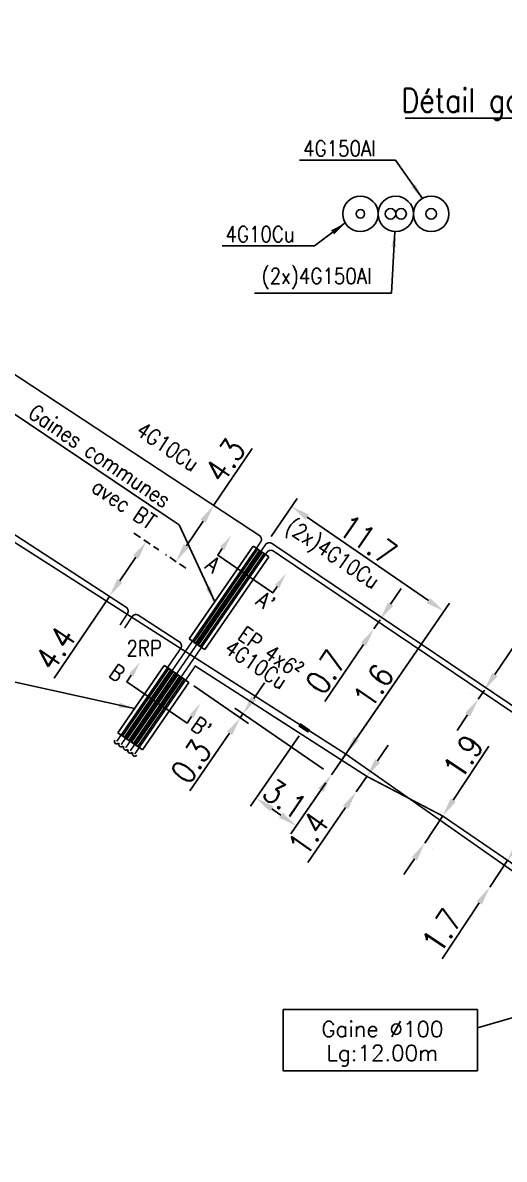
# Model space of a CAD drawing. Header units: millimetres. Extents: x 82000 to 82455, y 143266 to 143912.
# Drawn here: x 82048.1 to 82078.7, y 143427.8 to 143500.1 of the extents above; entities that cross this region are included whole.
import ezdxf
from ezdxf.enums import TextEntityAlignment as Align

# ---------------------------------------------------------------- set-up
doc = ezdxf.new("R2010")
doc.units = ezdxf.units.MM
doc.header["$PDMODE"] = 34
doc.linetypes.add('DASHED', pattern=[0.75, 0.5, -0.25])
doc.linetypes.add('E_ST_CU', pattern=[2000, 1000, 1000])
doc.layers.get('0').update_dxf_attribs({"linetype": 'CONTINUOUS'})
doc.layers.get('DEFPOINTS').update_dxf_attribs({"linetype": 'CONTINUOUS'})
for name, color, linetype in [('E_100', 3, 'CONTINUOUS'), ('E_300', 7, 'CONTINUOUS'), ('E_400', 7, 'CONTINUOUS'), ('E_900', 7, 'CONTINUOUS')]:
    doc.layers.add(name, color=color, linetype=linetype)
doc.styles.get("Standard").update_dxf_attribs({"font": 'romans.shx', "width": 0.85})
doc.dimstyles.get("Standard").update_dxf_attribs({"dimtxt": 1.5, "dimasz": 1.2, "dimexe": 0.625, "dimexo": 0.625, "dimgap": 0.25, "dimtad": 1, "dimdec": 1, "dimzin": 0, "dimdsep": 46, "dimtxsty": 'Standard', "dimcen": -0.5, "dimadec": 0, "dimazin": 0, "dimtfac": 1, "dimtdec": 1, "dimtmove": 0, "dimatfit": 3, "dimfxl": 1, "dimtolj": 1, "dimtzin": 0, "dimarcsym": 0})

# ---------------------------------------------------------------- blocks, each defined once
blk = doc.blocks.new('J')
at = {"color": 0}
blk.add_solid([(-1.5, 0.5), (1.5, 0.5), (-1.5, -0.5), (1.5, -0.5)], dxfattribs=at)
blk = doc.blocks.new('*D9')
at = {"layer": 'DEFPOINTS', "color": 0, "linetype": 'Continuous', "transparency": 16777216}
for p in [(82065.979, 143455.274), (82067.682, 143452.285), (82062.896, 143450.795)]:
    blk.add_point(p, dxfattribs=at)
at = {"layer": 'E_100', "color": 0, "linetype": 'Continuous', "lineweight": -2, "transparency": 16777216}
for p, q in [((82065.625, 143454.759), (82062.542, 143450.28)), ((82067.328, 143451.77), (82065.094, 143448.524)), ((82064.459, 143449.719), (82063.885, 143450.114))]:
    blk.add_line(p, q, dxfattribs=at)
at = {"layer": 'E_100', "color": 0, "linetype": 'Continuous', "transparency": 16777216}
for points in [[(82063.998, 143450.279), (82063.771, 143449.95), (82062.896, 143450.795)], [(82064.573, 143449.884), (82064.346, 143449.554), (82065.448, 143449.038)]]:
    blk.add_solid(points, dxfattribs=at)
at = {"layer": 'E_100', "color": 0, "linetype": 'Continuous', "transparency": 16777216, "insert": (82064.721, 143450.753), "char_height": 1.5, "attachment_point": 5, "rotation": 325.46267}
blk.add_mtext('\\A1;3.1', dxfattribs=at)
blk = doc.blocks.new('*D2')
at = {"layer": 'DEFPOINTS', "color": 0, "linetype": 'Continuous', "transparency": 16777216}
for p in [(82068.589, 143453.603), (82068.589, 143453.603), (82067.682, 143452.285)]:
    blk.add_point(p, dxfattribs=at)
at = {"layer": 'E_100', "color": 0, "linetype": 'Continuous', "lineweight": -2, "transparency": 16777216}
for p, q in [((82069.27, 143454.591), (82072.021, 143458.589)), ((82067.682, 143452.285), (82068.589, 143453.603)), ((82067.002, 143451.296), (82066.322, 143450.308))]:
    blk.add_line(p, q, dxfattribs=at)
at = {"layer": 'E_100', "color": 0, "linetype": 'Continuous', "transparency": 16777216}
for points in [[(82069.105, 143454.705), (82069.434, 143454.478), (82068.589, 143453.603)], [(82066.837, 143451.41), (82067.167, 143451.183), (82067.682, 143452.285)]]:
    blk.add_solid(points, dxfattribs=at)
at = {"layer": 'E_100', "color": 0, "linetype": 'Continuous', "transparency": 16777216, "insert": (82070.35, 143457.925), "char_height": 1.5, "attachment_point": 5, "rotation": 55.46267}
blk.add_mtext('\\A1;1.6', dxfattribs=at)
blk = doc.blocks.new('*D43')
at = {"layer": 'DEFPOINTS', "color": 0, "linetype": 'Continuous', "transparency": 16777216}
for p in [(82078.853, 143446.799), (82077.747, 143445.133), (82077.747, 143445.133)]:
    blk.add_point(p, dxfattribs=at)
at = {"layer": 'E_100', "color": 0, "linetype": 'Continuous', "lineweight": -2, "transparency": 16777216}
for p, q in [((82079.517, 143447.799), (82080.18, 143448.799)), ((82078.853, 143446.799), (82077.747, 143445.133)), ((82077.084, 143444.133), (82074.718, 143440.566))]:
    blk.add_line(p, q, dxfattribs=at)
at = {"layer": 'E_100', "color": 0, "linetype": 'Continuous', "transparency": 16777216}
for points in [[(82079.35, 143447.91), (82079.683, 143447.689), (82078.853, 143446.799)], [(82076.917, 143444.244), (82077.251, 143444.022), (82077.747, 143445.133)]]:
    blk.add_solid(points, dxfattribs=at)
at = {"layer": 'E_100', "color": 0, "linetype": 'Continuous', "transparency": 16777216, "insert": (82074.711, 143442.365), "char_height": 1.5, "attachment_point": 5, "rotation": 56.43615}
blk.add_mtext('\\A1;1.7', dxfattribs=at)
blk = doc.blocks.new('*D44')
at = {"layer": 'DEFPOINTS', "color": 0, "linetype": 'Continuous', "transparency": 16777216}
for p in [(82074.756, 143449.661), (82073.612, 143447.942), (82073.617, 143447.939)]:
    blk.add_point(p, dxfattribs=at)
at = {"layer": 'E_100', "color": 0, "linetype": 'Continuous', "lineweight": -2, "transparency": 16777216}
for p, q in [((82075.418, 143450.662), (82077.696, 143454.106)), ((82073.617, 143447.939), (82074.756, 143449.661)), ((82074.133, 143447.597), (82074.138, 143447.594)), ((82072.955, 143446.938), (82072.293, 143445.937))]:
    blk.add_line(p, q, dxfattribs=at)
at = {"layer": 'E_100', "color": 0, "linetype": 'Continuous', "transparency": 16777216}
for points in [[(82075.251, 143450.772), (82075.585, 143450.552), (82074.756, 143449.661)], [(82072.788, 143447.048), (82073.122, 143446.827), (82073.617, 143447.939)]]:
    blk.add_solid(points, dxfattribs=at)
at = {"layer": 'E_100', "color": 0, "linetype": 'Continuous', "transparency": 16777216, "insert": (82076.054, 143453.436), "char_height": 1.5, "attachment_point": 5, "rotation": 56.51894}
blk.add_mtext('\\A1;1.9', dxfattribs=at)
blk = doc.blocks.new('*D45')
at = {"layer": 'DEFPOINTS', "color": 0, "linetype": 'Continuous', "transparency": 16777216}
for p in [(82069.936, 143452.18), (82069.26, 143451.199), (82069.26, 143451.199)]:
    blk.add_point(p, dxfattribs=at)
at = {"layer": 'E_100', "color": 0, "linetype": 'Continuous', "lineweight": -2, "transparency": 16777216}
for p, q in [((82070.616, 143453.168), (82071.296, 143454.157)), ((82069.936, 143452.18), (82069.26, 143451.199)), ((82068.58, 143450.21), (82066.171, 143446.709))]:
    blk.add_line(p, q, dxfattribs=at)
at = {"layer": 'E_100', "color": 0, "linetype": 'Continuous', "transparency": 16777216}
for points in [[(82070.451, 143453.282), (82070.781, 143453.055), (82069.936, 143452.18)], [(82068.415, 143450.323), (82068.745, 143450.097), (82069.26, 143451.199)]]:
    blk.add_solid(points, dxfattribs=at)
at = {"layer": 'E_100', "color": 0, "linetype": 'Continuous', "transparency": 16777216, "insert": (82066.211, 143448.532), "char_height": 1.5, "attachment_point": 5, "rotation": 55.46267}
blk.add_mtext('\\A1;1.4', dxfattribs=at)
blk = doc.blocks.new('*D46')
at = {"layer": 'DEFPOINTS', "color": 0, "linetype": 'Continuous', "transparency": 16777216}
for p in [(82063.486, 143466.914), (82074.838, 143462.681), (82067.682, 143452.285)]:
    blk.add_point(p, dxfattribs=at)
at = {"layer": 'E_100', "color": 0, "linetype": 'Continuous', "lineweight": -2, "transparency": 16777216}
for p, q in [((82063.841, 143467.428), (82065.513, 143469.858)), ((82066.147, 143468.663), (82073.849, 143463.362)), ((82068.037, 143452.8), (82075.192, 143463.196))]:
    blk.add_line(p, q, dxfattribs=at)
at = {"layer": 'E_100', "color": 0, "linetype": 'Continuous', "transparency": 16777216}
for points in [[(82066.26, 143468.827), (82066.034, 143468.498), (82065.158, 143469.343)], [(82073.962, 143463.526), (82073.736, 143463.197), (82074.838, 143462.681)]]:
    blk.add_solid(points, dxfattribs=at)
at = {"layer": 'E_100', "color": 0, "linetype": 'Continuous', "transparency": 16777216, "insert": (82070.001, 143467.224), "char_height": 1.5, "attachment_point": 5, "rotation": 325.46267}
blk.add_mtext('\\A1;11.7', dxfattribs=at)
blk = doc.blocks.new('*D47')
at = {"layer": 'DEFPOINTS', "color": 0, "linetype": 'Continuous', "transparency": 16777216}
for p in [(82058.41, 143458.302), (82062.058, 143456.156), (82067.682, 143452.285)]:
    blk.add_point(p, dxfattribs=at)
at = {"layer": 'E_400', "color": 0, "linetype": 'Continuous', "lineweight": -2, "transparency": 16777216}
for p, q in [((82058.924, 143457.948), (82062.402, 143455.554)), ((82062.738, 143457.144), (82063.418, 143458.133)), ((82067.167, 143452.639), (82061.543, 143456.51)), ((82062.058, 143456.156), (82061.888, 143455.909)), ((82061.207, 143454.92), (82058.684, 143451.254))]:
    blk.add_line(p, q, dxfattribs=at)
at = {"layer": 'E_400', "color": 0, "linetype": 'Continuous', "transparency": 16777216}
for points in [[(82062.573, 143457.258), (82062.903, 143457.031), (82062.058, 143456.156)], [(82061.043, 143455.033), (82061.372, 143454.807), (82061.888, 143455.909)]]:
    blk.add_solid(points, dxfattribs=at)
at = {"layer": 'E_400', "color": 0, "linetype": 'Continuous', "transparency": 16777216, "insert": (82058.759, 143453.127), "char_height": 1.5, "attachment_point": 5, "rotation": 55.46267}
blk.add_mtext('\\A1;0.3', dxfattribs=at)
blk = doc.blocks.new('*D58')
at = {"layer": 'DEFPOINTS', "color": 0, "linetype": 'Continuous', "transparency": 16777216}
for p in [(82077.406, 143457.672), (82077.015, 143457.091), (82077.015, 143457.091)]:
    blk.add_point(p, dxfattribs=at)
at = {"layer": 'E_100', "color": 0, "linetype": 'Continuous', "lineweight": -2, "transparency": 16777216}
for p, q in [((82078.077, 143458.666), (82082.424, 143465.11)), ((82076.888, 143458.021), (82076.888, 143458.021)), ((82076.497, 143457.441), (82076.497, 143457.441)), ((82077.015, 143457.091), (82077.406, 143457.672)), ((82076.344, 143456.096), (82075.673, 143455.102))]:
    blk.add_line(p, q, dxfattribs=at)
at = {"layer": 'E_100', "color": 0, "linetype": 'Continuous', "transparency": 16777216}
for points in [[(82077.911, 143458.778), (82078.243, 143458.555), (82077.406, 143457.672)], [(82076.178, 143456.208), (82076.51, 143455.985), (82077.015, 143457.091)]]:
    blk.add_solid(points, dxfattribs=at)
at = {"layer": 'E_100', "color": 0, "linetype": 'Continuous', "transparency": 16777216, "insert": (82080.708, 143464.355), "char_height": 1.5, "attachment_point": 5, "rotation": 55.99889}
blk.add_mtext('\\A1;0.7', dxfattribs=at)
blk = doc.blocks.new('*D59')
at = {"layer": 'DEFPOINTS', "color": 0, "linetype": 'Continuous', "transparency": 16777216}
for p in [(82070.382, 143461.565), (82070.382, 143461.565), (82070.773, 143462.146)]:
    blk.add_point(p, dxfattribs=at)
at = {"layer": 'E_100', "color": 0, "linetype": 'Continuous', "lineweight": -2, "transparency": 16777216}
for p, q in [((82071.444, 143463.141), (82072.116, 143464.135)), ((82070.773, 143462.146), (82070.382, 143461.565)), ((82069.711, 143460.571), (82067.266, 143456.947))]:
    blk.add_line(p, q, dxfattribs=at)
at = {"layer": 'E_100', "color": 0, "linetype": 'Continuous', "transparency": 16777216}
for points in [[(82071.279, 143463.252), (82071.61, 143463.029), (82070.773, 143462.146)], [(82069.545, 143460.682), (82069.877, 143460.459), (82070.382, 143461.565)]]:
    blk.add_solid(points, dxfattribs=at)
at = {"layer": 'E_100', "color": 0, "linetype": 'Continuous', "transparency": 16777216, "insert": (82067.324, 143458.82), "char_height": 1.5, "attachment_point": 5, "rotation": 55.99889}
blk.add_mtext('\\A1;0.7', dxfattribs=at)
blk = doc.blocks.new('*D60')
at = {"layer": 'DEFPOINTS', "color": 0, "linetype": 'Continuous', "transparency": 16777216}
for p in [(82060.193, 143469.415), (82057.789, 143465.849), (82057.789, 143465.849)]:
    blk.add_point(p, dxfattribs=at)
at = {"layer": 'E_100', "color": 0, "linetype": 'Continuous', "lineweight": -2, "transparency": 16777216}
for p, q in [((82060.193, 143469.415), (82062.637, 143473.039)), ((82058.46, 143466.844), (82059.522, 143468.42))]:
    blk.add_line(p, q, dxfattribs=at)
at = {"layer": 'E_100', "color": 0, "linetype": 'Continuous', "transparency": 16777216}
for points in [[(82059.357, 143468.532), (82059.688, 143468.308), (82060.193, 143469.415)], [(82058.294, 143466.956), (82058.626, 143466.733), (82057.789, 143465.849)]]:
    blk.add_solid(points, dxfattribs=at)
at = {"layer": 'E_100', "color": 0, "linetype": 'Continuous', "transparency": 16777216, "insert": (82060.922, 143472.283), "char_height": 1.5, "attachment_point": 5, "rotation": 56.00627}
blk.add_mtext('\\A1;4.3', dxfattribs=at)
blk = doc.blocks.new('*D67')
at = {"layer": 'DEFPOINTS', "color": 0, "linetype": 'Continuous', "transparency": 16777216}
for p in [(82055.911, 143467.116), (82055.911, 143467.116), (82053.561, 143463.632)]:
    blk.add_point(p, dxfattribs=at)
at = {"layer": 'E_100', "color": 0, "linetype": 'Continuous', "lineweight": -2, "transparency": 16777216}
for p, q in [((82055.24, 143466.121), (82054.232, 143464.627)), ((82053.561, 143463.632), (82050.049, 143458.424))]:
    blk.add_line(p, q, dxfattribs=at)
at = {"layer": 'E_100', "color": 0, "linetype": 'Continuous', "transparency": 16777216}
for points in [[(82055.074, 143466.233), (82055.406, 143466.01), (82055.911, 143467.116)], [(82054.066, 143464.739), (82054.398, 143464.515), (82053.561, 143463.632)]]:
    blk.add_solid(points, dxfattribs=at)
at = {"layer": 'E_100', "color": 0, "linetype": 'Continuous', "transparency": 16777216, "insert": (82050.124, 143460.323), "char_height": 1.5, "attachment_point": 5, "rotation": 56.00627}
blk.add_mtext('\\A1;4.4', dxfattribs=at)
blk = doc.blocks.new('E_300_04')
at = {"color": 0, "linetype": 'Continuous'}
blk.add_arc((0, 0), 0.5, 270, 90, dxfattribs=at)
at = {"color": 0, "linetype": 'Continuous', "width": 0.75, "flags": 3}
for tag, p in [('DEF_LEG', (0, -5)), ('DEF_COUP', (0, -7.5)), ('DEF_TYPE', (0, -10))]:
    blk.add_attdef(tag, text='', height=1.2, dxfattribs=at).set_placement(p, align=Align.MIDDLE)

msp = doc.modelspace()

# ---------------------------------------------------------------- linework, layer by layer
at = {"layer": 'E_100', "linetype": 'E_ST_CU', "const_width": 0.1, "flags": 128}
for points in [[(82037.849, 143511.752), (82041.89, 143509.028), (82041.204, 143508.01), (82037.758, 143504.485), (82035.395, 143502.069), (82030.205, 143494.915), (82029.163, 143493.577), (82029.554, 143489.45), (82037.507, 143484.103), (82045.351, 143479.182), (82060.193, 143469.415), (82063.096, 143467.503, -0.420184), (82063.178, 143467.082), (82054.313, 143454.202)], [(82111.312, 143440.63), (82109.154, 143447.316), (82106.408, 143446.257), (82104.677, 143445.688), (82091.813, 143448.18), (82089.533, 143449.715), (82083.173, 143453.997), (82077.504, 143457.817), (82070.871, 143462.291), (82063.901, 143466.992, 0.411475), (82063.486, 143466.914), (82054.601, 143454.004)], [(82054.89, 143453.805), (82063.578, 143466.43, -0.411475), (82063.993, 143466.508), (82070.676, 143462.001), (82077.308, 143457.527), (82082.978, 143453.707), (82089.338, 143449.425), (82091.677, 143447.85), (82104.705, 143445.326), (82106.523, 143445.926), (82108.934, 143446.856), (82110.761, 143441.195)]]:
    msp.add_lwpolyline(points, format="xyb", dxfattribs=at)
at = {"layer": 'E_100', "const_width": 0.1, "flags": 128}
for points in [[(82000, 143505.548), (82002.134, 143503.348), (82007.01, 143498.443), (82012.513, 143493.333), (82019.213, 143486.904), (82026.627, 143481.644), (82033.124, 143476.938), (82053.561, 143463.632), (82054.62, 143462.943, -0.414214), (82054.708, 143462.528), (82054.238, 143461.806)], [(82032.323, 143498.424), (82026.884, 143491.424), (82021.928, 143485.144, 0.426022), (82022.115, 143483.325), (82068.589, 143453.603), (82089.318, 143439.063), (82091.857, 143437.348), (82092.272, 143437.459), (82098.762, 143446.958, -0.260737), (82099.614, 143447.25, 0.170629), (82101.372, 143447.571), (82110.878, 143451.502, 0.199462), (82113.305, 143453.804), (82115.387, 143457.426)]]:
    msp.add_lwpolyline(points, format="xyb", dxfattribs=at)
at = {"layer": 'E_100', "color": 7, "linetype": 'DASHED', "flags": 128}
for points in [[(82055.124, 143467.647), (82056.697, 143466.586)], [(82058.434, 143465.415), (82057.138, 143466.289)]]:
    msp.add_lwpolyline(points, dxfattribs=at)
at = {"layer": 'E_100', "flags": 128}
msp.add_lwpolyline([(82054.531, 143461.615, 0.1, 0.1, 0), (82055.001, 143462.337, 0.1, 0.1, -0.414214), (82055.416, 143462.425, 0.1, 0.1, 0), (82058.011, 143460.736, 0.1, 0.1, -0.421763), (82058.095, 143460.314, 0.1, 0.1, 0), (82054.025, 143454.401, 0.1, 0.1, 0)], format="xyseb", dxfattribs=at)
at = {"layer": 'E_100', "linetype": 'E_ST_CU', "flags": 128}
msp.add_lwpolyline([(82136.379, 143400.614, 0.1, 0.1, 0), (82139.511, 143405.42, 0.1, 0.1, 0), (82138.288, 143406.216, 0.1, 0.1, 0), (82130.198, 143411.487, 0.1, 0.1, 0), (82126.642, 143413.804, 0.1, 0.1, 0), (82106.371, 143428.328, 0.1, 0.1, 0), (82097.32, 143434.349, 0.1, 0.1, 0), (82087.979, 143440.625, 0.1, 0.1, 0), (82074.756, 143449.661, 0.1, 0.1, 0), (82069.936, 143452.18, 0.1, 0.1, 0), (82059.025, 143459.197, 0.1, 0.1, 0), (82055.178, 143453.607, 0, 0, 0)], format="xyseb", dxfattribs=at)
at = {"layer": 'E_400', "color": 7, "linetype": 'CONTINUOUS'}
for p, q in [((82058.636, 143460.924), (82062.703, 143466.833)), ((82058.924, 143460.725), (82062.991, 143466.635)), ((82059.048, 143460.64), (82063.115, 143466.55)), ((82062.703, 143466.833), (82062.909, 143466.692)), ((82063.115, 143466.55), (82062.909, 143466.692)), ((82062.991, 143466.635), (82063.197, 143466.493)), ((82059.212, 143460.527), (82063.279, 143466.436)), ((82059.336, 143460.442), (82063.403, 143466.351)), ((82059.624, 143460.244), (82063.691, 143466.153)), ((82063.403, 143466.351), (82063.197, 143466.493)), ((82063.279, 143466.436), (82063.485, 143466.295)), ((82063.691, 143466.153), (82063.485, 143466.295)), ((82058.636, 143460.924), (82058.842, 143460.782)), ((82059.048, 143460.64), (82058.842, 143460.782)), ((82058.924, 143460.725), (82059.13, 143460.584)), ((82059.336, 143460.442), (82059.13, 143460.584)), ((82059.212, 143460.527), (82059.418, 143460.385)), ((82059.624, 143460.244), (82059.418, 143460.385)), ((82057.05, 143459.238), (82054.101, 143454.953)), ((82057.339, 143459.039), (82054.39, 143454.754)), ((82057.462, 143458.954), (82054.513, 143454.669)), ((82057.627, 143458.841), (82054.678, 143454.556)), ((82057.751, 143458.756), (82054.801, 143454.471)), ((82057.915, 143458.642), (82054.966, 143454.357)), ((82058.039, 143458.557), (82055.09, 143454.272)), ((82057.05, 143459.238), (82057.256, 143459.096)), ((82057.462, 143458.954), (82057.256, 143459.096)), ((82057.339, 143459.039), (82057.545, 143458.898)), ((82057.751, 143458.756), (82057.545, 143458.898)), ((82057.627, 143458.841), (82057.833, 143458.699)), ((82058.039, 143458.557), (82057.833, 143458.699)), ((82057.915, 143458.642), (82058.121, 143458.501)), ((82058.204, 143458.444), (82055.254, 143454.159)), ((82058.327, 143458.359), (82055.378, 143454.074)), ((82058.616, 143458.161), (82055.666, 143453.875)), ((82058.327, 143458.359), (82058.121, 143458.501)), ((82058.204, 143458.444), (82058.41, 143458.302)), ((82058.616, 143458.161), (82058.41, 143458.302)), ((82054.101, 143454.953), (82054.307, 143454.811)), ((82054.513, 143454.669), (82054.307, 143454.811)), ((82054.39, 143454.754), (82054.595, 143454.612)), ((82054.801, 143454.471), (82054.595, 143454.612)), ((82054.678, 143454.556), (82054.884, 143454.414)), ((82055.09, 143454.272), (82054.884, 143454.414)), ((82054.966, 143454.357), (82055.172, 143454.216)), ((82055.378, 143454.074), (82055.172, 143454.216)), ((82055.254, 143454.159), (82055.46, 143454.017)), ((82055.666, 143453.875), (82055.46, 143454.017))]:
    msp.add_line(p, q, dxfattribs=at)
at = {"layer": 'E_400'}
msp.add_line((82091.043, 143440.316), (82076.965, 143436.186), dxfattribs=at)
at = {"layer": 'E_400', "flags": 128}
msp.add_lwpolyline([(82076.965, 143433.447), (82076.965, 143437.348), (82064.62, 143437.348), (82064.62, 143433.447)], close=True, dxfattribs=at)
at = {"layer": 'E_900', "linetype": 'Continuous', "flags": 128}
for points in [[(82072.365, 143494.037), (82089.871, 143494.037)], [(82060.733, 143466.669), (82060.453, 143466.254), (82060.453, 143466.254), (82063.954, 143463.845), (82064.234, 143464.259)], [(82054.948, 143458.617), (82054.668, 143458.202), (82054.668, 143458.202), (82058.5, 143455.565), (82058.779, 143455.979)]]:
    msp.add_lwpolyline(points, dxfattribs=at)
at = {"layer": 'E_900'}
for centre in [(82069.523, 143487.958), (82071.773, 143487.958), (82074.023, 143487.958)]:
    msp.add_circle(centre, 1.125, dxfattribs=at)
at = {"layer": 'E_900', "color": 3, "linetype": 'Continuous'}
for centre, radius in [((82069.523, 143487.958), 0.27), ((82071.435, 143487.958), 0.338)]:
    msp.add_circle(centre, radius, dxfattribs=at)
at = {"layer": 'E_900', "color": 1, "linetype": 'Continuous'}
for centre in [(82072.11, 143487.958), (82074.023, 143487.958)]:
    msp.add_circle(centre, 0.338, dxfattribs=at)
at = {"layer": 'E_900', "linetype": 'Continuous'}
for points in [[(82060.594, 143466.762), (82061.292, 143467.498), (82060.871, 143466.575)], [(82064.097, 143464.355), (82064.795, 143465.091), (82064.374, 143464.169)], [(82054.81, 143458.71), (82055.507, 143459.446), (82055.086, 143458.524)], [(82058.641, 143456.073), (82059.338, 143456.808), (82058.917, 143455.886)]]:
    msp.add_solid(points, dxfattribs=at)

# ---------------------------------------------------------------- block references
at = {"layer": 'E_100', "color": 3, "linetype": 'Continuous', "xscale": 0.25, "yscale": 0.25, "zscale": 0.25, "rotation": 325.99439263928}
msp.add_blockref('J', (82065.951, 143455.258), dxfattribs=at)
at = {"layer": 'E_300', "xscale": 0.3, "yscale": 0.3, "zscale": 0.3, "rotation": 235.4626713256786}
for p in [(82054.025, 143454.401), (82054.313, 143454.202), (82054.601, 143454.004), (82054.89, 143453.805), (82055.178, 143453.607)]:
    msp.add_blockref('E_300_04', p, dxfattribs=at)

# ---------------------------------------------------------------- texts
at = {"layer": 'E_100', "linetype": 'Continuous', "width": 0.85}
for s, p in [('4G10Cu', (82055.171, 143473.974)), ('(2x)4G10Cu', (82064.685, 143467.825)), ('4G10Cu', (82060.793, 143460.115))]:
    msp.add_text(s, height=1, rotation=326.10943, dxfattribs=at).set_placement(p)
at = {"layer": 'E_100', "linetype": 'Continuous', "insert": (82061.65, 143460.977), "char_height": 1, "attachment_point": 7, "rotation": 325.06618}
msp.add_mtext('\\A1;EP 4x6²', dxfattribs=at)
at = {"layer": 'E_100', "linetype": 'E_ST_CU', "insert": (82056.909, 143459.828), "char_height": 1, "attachment_point": 9}
msp.add_mtext('\\A1;2RP', dxfattribs=at)
at = {"layer": 'E_400'}
for s, p in [('Gaine %%C100', (82070.922, 143436.13)), ('Lg:12.00m', (82070.922, 143434.417))]:
    msp.add_text(s, height=1, dxfattribs=at).set_placement(p, align=Align.MIDDLE)
at = {"layer": 'E_400', "linetype": 'Continuous', "insert": (82056.083, 143467.832), "char_height": 1, "attachment_point": 9, "rotation": 325.99889}
msp.add_mtext('\\A1;Gaines communes\\Pavec BT', dxfattribs=at)
at = {"layer": 'E_900', "linetype": 'Continuous', "width": 0.85}
msp.add_text("Détail gaines A-A'", height=1.5, dxfattribs=at).set_placement((82072.125, 143494.423))
for s, p in [('A', (82059.59, 143465.445)), ("A'", (82062.805, 143463.185)), ('B', (82053.454, 143458.577)), ("B'", (82058.669, 143455.225))]:
    msp.add_text(s, height=1, rotation=325.4643, dxfattribs=at).set_placement(p)
at = {"layer": 'E_900', "linetype": 'Continuous', "char_height": 1, "attachment_point": 9}
for s, insert in [('\\A1;4G150Al', (82070.512, 143491.618)), ('\\A1;4G10Cu', (82065.355, 143486.165)), ('\\A1;(2x)4G150Al', (82070.242, 143483.173))]:
    msp.add_mtext(s, dxfattribs=dict(at, insert=insert))

# ---------------------------------------------------------------- dimensions: what is measured, and where the dimension line sits
at = {"layer": 'E_100', "linetype": 'Continuous'}
for base, p1, p2, angle, picture, middle in [((82057.789, 143465.849), (82060.193, 143469.415), (82057.789, 143465.849), 56.00627, '*D60', (82061.751, 143471.724)), ((82074.8376, 143462.6813), (82063.4865, 143466.9136), (82067.6822, 143452.2847), 145.46267, '*D46', (82069.4344, 143466.4)), ((82077.015, 143457.091), (82077.406, 143457.672), (82077.015, 143457.091), 55.99889, '*D58', (82081.537, 143463.796))]:
    dim = msp.add_linear_dim(base=base, p1=p1, p2=p2, angle=angle, dimstyle='Standard', dxfattribs=at)
    dim.commit()
    dim.dimension.update_dxf_attribs({"geometry": picture, "text_midpoint": middle, "dimtype": 160})
for base, p1, p2, angle, text, picture, middle in [((82055.911, 143467.116), (82053.561, 143463.632), (82055.911, 143467.116), 236.00627, '4.4', '*D67', (82050.953, 143459.764)), ((82073.617, 143447.939), (82074.756, 143449.661), (82073.612, 143447.942), 56.51894, '1.9', '*D44', (82076.888, 143452.884)), ((82069.26, 143451.199), (82069.936, 143452.18), (82069.26, 143451.199), 55.46267, '1.4', '*D45', (82067.035, 143447.965))]:
    dim = msp.add_linear_dim(base=base, p1=p1, p2=p2, angle=angle, text=text, dimstyle='Standard', dxfattribs=at)
    dim.commit()
    dim.dimension.update_dxf_attribs({"geometry": picture, "text_midpoint": middle, "dimtype": 160})
dim = msp.add_linear_dim(base=(82070.382, 143461.565), p1=(82070.773, 143462.146), p2=(82070.382, 143461.565), angle=55.99889, dimstyle='Standard', override={"dimscale": 1, "dimlfac": 1, "dimlunit": 2}, dxfattribs=at)
dim.commit()
dim.dimension.update_dxf_attribs({"geometry": '*D59', "text_midpoint": (82068.153, 143458.261), "dimtype": 160})
at = {"layer": 'E_100', "color": 3, "linetype": 'Continuous'}
for base, p2, angle, picture, middle, dimtype in [((82068.589, 143453.603), (82068.589, 143453.603), 55.46267, '*D2', (82071.174, 143457.358), 161), ((82062.896, 143450.795), (82065.979, 143455.274), 145.46267, '*D9', (82064.154, 143449.929), 160)]:
    dim = msp.add_linear_dim(base=base, p1=(82067.682, 143452.285), p2=p2, angle=angle, dimstyle='Standard', dxfattribs=at)
    dim.commit()
    dim.dimension.update_dxf_attribs({"geometry": picture, "text_midpoint": middle, "dimtype": dimtype})
at = {"layer": 'E_100', "linetype": 'Continuous'}
dim = msp.add_linear_dim(base=(82077.747, 143445.133), p1=(82078.853, 143446.799), p2=(82077.747, 143445.133), angle=56.43615, text='1.7', dimstyle='Standard', override={"dimscale": 1, "dimlfac": 1, "dimlunit": 2}, dxfattribs=at)
dim.commit()
dim.dimension.update_dxf_attribs({"geometry": '*D43', "text_midpoint": (82075.544, 143441.812), "dimtype": 160})
at = {"layer": 'E_400', "color": 7, "linetype": 'Continuous'}
dim = msp.add_linear_dim(base=(82062.058, 143456.156), p1=(82058.41, 143458.302), p2=(82067.682, 143452.285), angle=235.46267, dimstyle='Standard', dxfattribs=at)
dim.commit()
dim.dimension.update_dxf_attribs({"geometry": '*D47', "text_midpoint": (82059.583, 143452.56), "dimtype": 160})

# ---------------------------------------------------------------- leaders
at = {"layer": 'E_400', "linetype": 'Continuous', "annotation_type": 0, "has_hookline": 1, "hookline_direction": 1, "text_width": 11.617, "horizontal_direction": (0.829027, -0.559209, 0)}
msp.add_leader([(82060.261, 143463.285), (82057.993, 143468.179), (82057.164, 143468.738)], dimstyle='Standard', override={"dimasz": 1}, dxfattribs=at)
at = {"layer": 'E_400', "linetype": 'Continuous', "annotation_type": 0, "has_hookline": 1, "hookline_direction": 1, "text_width": 11.617}
msp.add_leader([(82055.16, 143456.491), (82043.477, 143459.086)], dimstyle='Standard', override={"dimasz": 1}, dxfattribs=at)
at = {"layer": 'E_900', "linetype": 'Continuous', "annotation_type": 0, "has_hookline": 1, "hookline_direction": 1}
for points, text_width in [([(82073.462, 143488.933), (82071.762, 143491.368), (82070.762, 143491.368)], 4.857), ([(82068.559, 143487.377), (82066.605, 143485.915), (82065.605, 143485.915)], 4.614), ([(82071.714, 143486.834), (82071.492, 143482.923), (82070.492, 143482.923)], 7.448)]:
    msp.add_leader(points, dimstyle='Standard', override={"dimasz": 1}, dxfattribs=dict(at, text_width=text_width))

doc.saveas('drawing.dxf')
